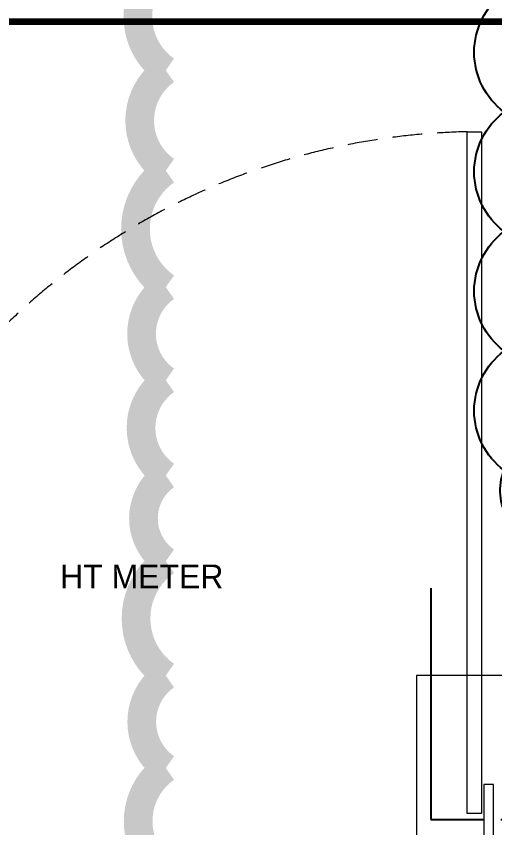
# Model space of a CAD drawing. Header units: inches. Extents: x 6 to 183294, y -48183 to 78918.
# Drawn here: x 129369 to 131371, y 25183 to 28579 of the extents above; entities that cross this region are included whole.
import ezdxf
from ezdxf.enums import TextEntityAlignment as Align

# ---------------------------------------------------------------- set-up
doc = ezdxf.new("R2010")
doc.units = ezdxf.units.IN
doc.header["$MEASUREMENT"] = 0
doc.set_wipeout_variables(frame=1)
doc.header["$PDMODE"] = 35
doc.linetypes.add('( Hidden )', pattern=[0.375, 0.25, -0.125])
for name, color, linetype, lineweight in [('SDA_COMMENTS', 8, 'Continuous', 0), ('SDA_DOOR', 2, 'Continuous', 5), ('SDA_MEP INPUTS', 8, 'Continuous', 0), ('Substation', 7, 'Continuous', 0)]:
    doc.layers.add(name, color=color, linetype=linetype, lineweight=lineweight)
doc.styles.add('CEN-GOT', font='GOTHIC.TTF')
doc.styles.add('SIMP2', font='simplex.shx', dxfattribs={"height": 0.15})
doc.styles.get("Standard").update_dxf_attribs({"font": 'txt.shx'})
doc.dimstyles.new('SDA-50', dxfattribs={"dimtxt": 0.1, "dimasz": 0.05, "dimexe": 0.09, "dimexo": 0.009, "dimgap": 0, "dimtad": 0, "dimzin": 0, "dimdsep": 46, "dimtxsty": 'Standard', "dimblk": 'ARCHTICK', "dimcen": 0.1, "dimclrd": 27, "dimclre": 27, "dimclrt": 21, "dimadec": 0, "dimazin": 0, "dimtfac": 1, "dimtofl": 0, "dimtmove": 1, "dimatfit": 3, "dimfxl": 0, "dimtolj": 1, "dimtzin": 0, "dimlwd": -1, "dimlwe": -1, "dimarcsym": 0})
doc.dimstyles.new('SITE DIM', dxfattribs={"dimtxt": 0.15, "dimasz": 0.1, "dimexe": 0.1, "dimexo": 0.1, "dimgap": 0.1, "dimtad": 0, "dimzin": 0, "dimdsep": 46, "dimtxsty": 'SIMP2', "dimcen": 0.09, "dimdle": 0.15, "dimclrd": 5, "dimclre": 5, "dimclrt": 7, "dimazin": 0, "dimtfac": 1, "dimtofl": 0, "dimtmove": 0, "dimatfit": 3, "dimfxl": 0, "dimtolj": 1, "dimtzin": 0, "dimarcsym": 0})
doc.dimstyles.get("Standard").update_dxf_attribs({"dimtxt": 0.18, "dimasz": 0.18, "dimexe": 0.18, "dimexo": 0.0625, "dimgap": 0.09, "dimtad": 0, "dimtih": 1, "dimtoh": 1, "dimdec": 4, "dimzin": 0, "dimdsep": 46, "dimtxsty": 'Standard', "dimcen": 0.09, "dimadec": 0, "dimazin": 0, "dimtfac": 1, "dimtdec": 4, "dimtofl": 0, "dimtmove": 0, "dimatfit": 3, "dimfxl": 0, "dimtolj": 1, "dimtzin": 0, "dimarcsym": 0})

# ---------------------------------------------------------------- blocks, each defined once
blk = doc.blocks.new('_ArchTick')
at = {"color": 0, "const_width": 0.15}
blk.add_lwpolyline([(-0.5, -0.5), (0.5, 0.5)], dxfattribs=at)
blk = doc.blocks.new('*D626')
at = {"layer": 'Defpoints', "color": 0}
for p in [(131625.7, 25820.4), (131042.8, 24020.4), (131625.7, 24020.4)]:
    blk.add_point(p, dxfattribs=at)
at = {"layer": 'Substation', "color": 27}
for p, q in [((131625.7, 25820.4), (131042.7, 25820.4)), ((131042.8, 25820.4), (131042.8, 24920.8)), ((131042.8, 24020.4), (131042.8, 24920)), ((131625.7, 24020.4), (131042.7, 24020.4))]:
    blk.add_line(p, q, dxfattribs=at)
at = {"layer": 'Substation', "color": 27, "xscale": 0.07500000000000001, "yscale": 0.07500000000000001, "zscale": 0.07500000000000001}
for p, rotation in [((131042.8, 25820.4), 90), ((131042.8, 24020.4), 270)]:
    blk.add_blockref('_ArchTick', p, dxfattribs=dict(at, rotation=rotation))
at = {"layer": 'Substation', "color": 21, "insert": (131042.8, 24920.4), "char_height": 0.15, "attachment_point": 5, "rotation": 90}
blk.add_mtext('\\A1;1800.00', dxfattribs=at)
blk = doc.blocks.new('*U139')
at = {"layer": 'SDA_DOOR', "linetype": '( Hidden )', "ltscale": 0.25}
blk.add_arc((1.46, 0.055), 1.4203, 91.2103, 181.2103, dxfattribs=at)
at = {"linetype": 'Continuous', "lineweight": 0}
blk.add_wipeout([(1.5, -0.0121), (1.465, -0.0121), (1.465, -0.0271), (1.445, -0.0271), (1.445, 0.025), (1.465, 0.025), (1.465, 0.115), (1.485, 0.115), (1.485, 0.1), (1.5, 0.1)], dxfattribs=at).dxf.layer = 'SDA_DOOR'
at = {"layer": 'SDA_DOOR', "linetype": 'Continuous'}
for points in [[(1.43, 1.475), (1.46, 1.475), (1.46, 0.055), (1.43, 0.055)], [(1.43, 1.475), (1.46, 1.475), (1.46, 0.055), (1.43, 0.055)], [(1.485, 0), (1.485, 0.115), (1.465, 0.115), (1.465, 0)]]:
    blk.add_lwpolyline(points, close=True, dxfattribs=at)

msp = doc.modelspace()

# ---------------------------------------------------------------- linework, layer by layer
at = {"layer": 'SDA_COMMENTS', "lineweight": -3, "elevation": -394731.873}
msp.add_lwpolyline([(133319.921, 28646.498, -0.5), (133319.921, 28146.498, -0.5), (133319.921, 27646.498, -0.5), (133319.921, 27146.498, -0.5), (133319.921, 26646.498, -0.5), (133098.818, 26367.6, -0.5), (132598.818, 26367.6, -0.5), (132098.818, 26367.6, -0.5), (131598.818, 26367.6, -0.5), (131409.494, 26678.276, -0.5), (131409.494, 27178.276, -0.5), (131409.494, 27678.276, -0.5), (131409.494, 28178.276, -0.5), (131409.494, 28678.276, -0.5)], format="xyb", dxfattribs=at)

# ---------------------------------------------------------------- texts
at = {"layer": 'Substation', "lineweight": 0, "style": 'CEN-GOT'}
msp.add_text('HT METER', height=100, rotation=0.000192, dxfattribs=at).set_placement((129893.757, 26234.285, -163582.211), align=Align.MIDDLE_CENTER)
msp.add_text('HT METER', height=100, rotation=0.000192, dxfattribs=at).set_placement((129893.757, 26234.285, -163582.211), align=Align.MIDDLE_CENTER)

# ---------------------------------------------------------------- dimensions: what is measured, and where the dimension line sits
at = {"layer": 'Substation'}
dim = msp.add_linear_dim(base=(131042.85, 24020.395, -592260.873), p1=(131625.741, 25820.395, -592260.873), p2=(131625.741, 24020.395, -592260.873), angle=90, dimstyle='SDA-50', override={"dimscale": 1.5}, dxfattribs=at)
dim.commit()
dim.dimension.update_dxf_attribs({"geometry": '*D626', "text_midpoint": (131042.85, 24920.395, -592260.873)})

# ---------------------------------------------------------------- leaders
at = {"layer": 'SDA_MEP INPUTS', "lineweight": 0}
msp.add_leader([(125693.953, 28557.037, -394731.873), (140129.994, 28557.037, -394731.873)], dimstyle='SITE DIM', override={"dimscale": 1, "dimtxt": 0.15, "dimasz": 1, "dimgap": 0.1, "dimtad": 0, "dimzin": 1, "dimtxsty": 'SIMP2', "dimclrd": 256, "dimlwd": 65534}, dxfattribs=at)
at = {"layer": 'Substation', "color": 8, "linetype": 'ByBlock', "lineweight": 0}
msp.add_leader([(131103.623, 26185.835, -590757.873), (131103.623, 25217.336, -590757.873), (132534.444, 25217.336, -590757.873)], dimstyle='Standard', dxfattribs=at)

# ---------------------------------------------------------------- next in the draw order: block references
at = {"layer": 'SDA_DOOR', "xscale": 2009.083279129024, "yscale": 2009.083279129024, "zscale": 2009.083279129024}
msp.add_blockref('*U139', (128382.116, 25132.303, -444131.373), dxfattribs=at)

# ---------------------------------------------------------------- next in the draw order: linework, layer by layer
at = {"layer": 'Substation', "color": 4, "const_width": 120, "elevation": -197133.873}
msp.add_lwpolyline([(129994.364, 28802.245, 0.52056705), (129994.364, 28352.713, 0.52056705), (129994.364, 27932.753, 0.52056705), (129994.364, 27445.168, 0.52056705), (129994.364, 27055.397, 0.52056705), (129994.364, 26657.174, 0.52056705), (129994.364, 26298.029, 0.52056705), (129994.364, 25819.542, 0.52056705), (129994.364, 25432.667, 0.52056705), (129994.364, 24988.073, 0.52056705), (129994.364, 24411.26, 0.52056705), (129994.364, 23953.741, 0.52056705), (129994.364, 23350.025, 0.52056705), (129994.364, 23010.708, 0.52056705), (129994.364, 22418.521, 0.52056705)], format="xyb", dxfattribs=at)

doc.saveas('drawing.dxf')
